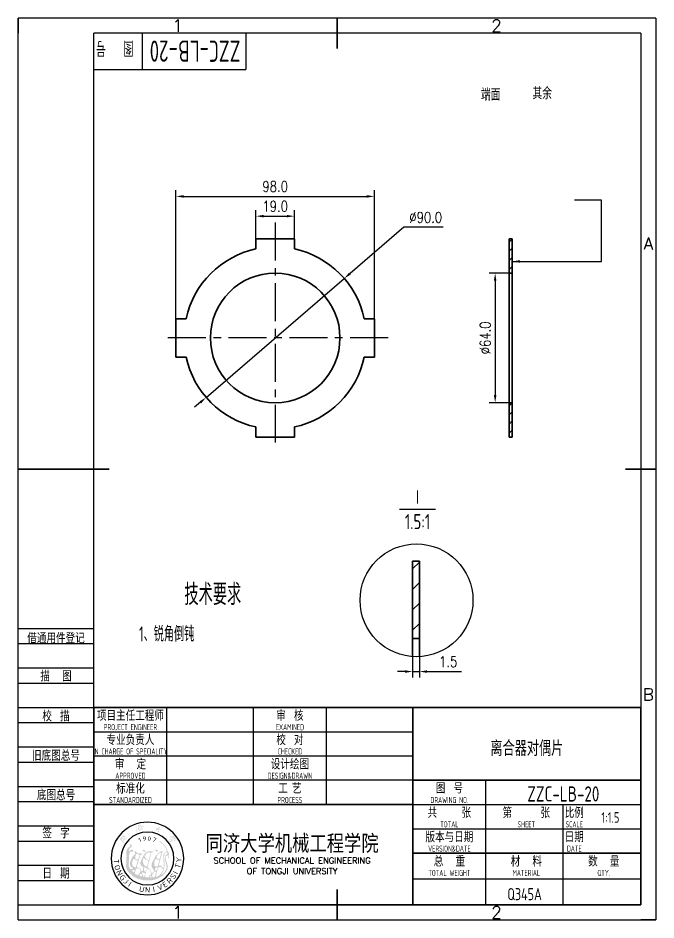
# Model space of a CAD drawing. Header units: millimetres. Extents: x -38 to 278, y -8 to 438.
import ezdxf
from ezdxf.enums import TextEntityAlignment as Align

# ---------------------------------------------------------------- set-up
doc = ezdxf.new("R2010")
doc.units = ezdxf.units.MM
doc.header["$LTSCALE"] = 15
doc.linetypes.add('CENTER', pattern=[2, 1.25, -0.25, 0.25, -0.25])
doc.layers.add('1轮廓实线层', color=7, linetype='Continuous', lineweight=35)
for name, color, linetype in [('2细线层', 4, 'Continuous'), ('3中心线层', 1, 'CENTER'), ('5剖面线层', 2, 'Continuous'), ('6文字层', 3, 'Continuous'), ('7标注层', 4, 'Continuous'), ('8符号标注层', 31, 'Continuous'), ('TK', 101, 'Continuous'), ('图框层', 7, 'Continuous')]:
    doc.layers.add(name, color=color, linetype=linetype)
doc.styles.add('PC_TEXTSTYLE', font='isocp.shx', dxfattribs={"width": 0.8, "bigfont": 'hzfs.shx'})
doc.styles.add('ST', font='romanc.shx', dxfattribs={"bigfont": 'st.shx'})
doc.styles.get("Standard").update_dxf_attribs({"font": 'isocp.shx', "width": 0.707, "bigfont": 'hztxt.shx'})
doc.styles.add('TH_GBDIM', font='romans.shx', dxfattribs={"width": 0.8, "bigfont": 'gbcbig.shx'})
doc.dimstyles.new('TH_GBDIM', dxfattribs={"dimscale": 1.5, "dimtxt": 3.5, "dimasz": 2.5, "dimexe": 2, "dimexo": 0, "dimgap": 1.5, "dimtad": 1, "dimdec": 1, "dimzin": 0, "dimdsep": 46, "dimtxsty": 'TH_GBDIM', "dimcen": 2.5, "dimclrd": 130, "dimclre": 130, "dimclrt": 3, "dimadec": 0, "dimazin": 0, "dimtfac": 0.714286, "dimtdec": 1, "dimtmove": 0, "dimatfit": 3, "dimfxl": 1, "dimtzin": 0, "dimlwd": -1, "dimlwe": -1, "dimarcsym": 0})

# ---------------------------------------------------------------- blocks, each defined once
blk = doc.blocks.new('*D8')
at = {"layer": '7标注层', "color": 130}
for p, q in [((40.48, 289.49), (40.48, 352.91)), ((138.48, 289.49), (138.48, 352.91)), ((44.23, 349.91), (134.73, 349.91))]:
    blk.add_line(p, q, dxfattribs=at)
for points in [[(44.23, 350.53), (44.23, 349.28), (40.48, 349.91)], [(134.73, 350.53), (134.73, 349.28), (138.48, 349.91)]]:
    blk.add_solid(points, dxfattribs=at)
at = {"layer": 'Defpoints', "color": 0}
for p in [(138.48, 349.91), (40.48, 289.49), (138.48, 289.49)]:
    blk.add_point(p, dxfattribs=at)
at = {"layer": '7标注层', "color": 3, "insert": (89.48, 354.78), "char_height": 5.25, "attachment_point": 5, "style": 'TH_GBDIM'}
blk.add_mtext('98.0', dxfattribs=at)
blk = doc.blocks.new('*D9')
at = {"layer": '7标注层', "color": 130}
for p, q in [((152.96, 334.67), (126.42, 311.81)), ((172.41, 334.67), (152.96, 334.67)), ((55.38, 250.62), (123.57, 309.36)), ((52.54, 248.18), (49.7, 245.73))]:
    blk.add_line(p, q, dxfattribs=at)
for points in [[(126.01, 312.28), (126.82, 311.33), (123.57, 309.36)], [(52.13, 248.65), (52.95, 247.7), (55.38, 250.62)]]:
    blk.add_solid(points, dxfattribs=at)
at = {"layer": 'Defpoints', "color": 0}
for p in [(123.57, 309.36), (55.38, 250.62)]:
    blk.add_point(p, dxfattribs=at)
at = {"layer": '7标注层', "color": 3, "insert": (163.81, 339.54), "char_height": 5.25, "attachment_point": 5, "style": 'TH_GBDIM'}
blk.add_mtext('{∅90.0}{}{}', dxfattribs=at)
blk = doc.blocks.new('*D11')
at = {"layer": '7标注层', "color": 130}
for p, q in [((79.98, 326.48), (79.98, 343.14)), ((98.98, 328.99), (98.98, 343.14)), ((83.73, 340.14), (95.23, 340.14))]:
    blk.add_line(p, q, dxfattribs=at)
for points in [[(83.73, 340.76), (83.73, 339.51), (79.98, 340.14)], [(95.23, 340.76), (95.23, 339.51), (98.98, 340.14)]]:
    blk.add_solid(points, dxfattribs=at)
at = {"layer": 'Defpoints', "color": 0}
for p in [(98.98, 340.14), (79.98, 326.48), (98.98, 328.99)]:
    blk.add_point(p, dxfattribs=at)
at = {"layer": '7标注层', "color": 3, "insert": (89.48, 345.01), "char_height": 5.25, "attachment_point": 5, "style": 'TH_GBDIM'}
blk.add_mtext('19.0', dxfattribs=at)
blk = doc.blocks.new('PC_TITLE_BLOCK')
at = {"layer": 'TK'}
h = blk.add_hatch(color=256, dxfattribs=at)
h.paths.add_polyline_path([(-154.97, 22.33), (-154.91, 22.25), (-154.81, 22.21), (-154.7, 22.24), (-154.62, 22.29), (-154.57, 22.31), (-154.47, 22.22), (-154.35, 22.08), (-154.29, 22.03), (-154.21, 21.93), (-154.16, 21.9), (-154.05, 21.76), (-153.94, 21.65), (-153.85, 21.53), (-153.73, 21.41), (-153.67, 21.32), (-153.52, 21.18), (-153.59, 21.16), (-153.68, 21.13), (-153.62, 21.04), (-153.55, 20.98), (-153.44, 20.93), (-153.33, 20.92), (-153.27, 20.93), (-153.27, 21.06), (-153.3, 21.13), (-153.33, 21.18), (-153.41, 21.24), (-153.49, 21.34), (-153.54, 21.38), (-153.63, 21.47), (-153.7, 21.56), (-153.79, 21.64), (-153.87, 21.73), (-153.75, 21.73), (-153.64, 21.73), (-153.53, 21.73), (-153.58, 21.68), (-153.57, 21.66), (-153.33, 21.59), (-153.3, 21.57), (-153.18, 21.58), (-153.13, 21.57), (-153.07, 21.59), (-152.95, 21.57), (-152.9, 21.6), (-152.88, 21.65), (-152.88, 21.73), (-152.91, 21.77), (-153, 21.87), (-153.11, 21.97), (-153.14, 22), (-153.22, 22.05), (-153.28, 22.11), (-153.35, 22.13), (-153.4, 22.12), (-153.4, 22.18), (-153.38, 22.23), (-153.4, 22.27), (-153.46, 22.32), (-153.49, 22.38), (-153.53, 22.42), (-153.57, 22.45), (-153.61, 22.51), (-153.67, 22.53), (-153.74, 22.49), (-153.73, 22.44), (-153.8, 22.37), (-153.87, 22.35), (-153.9, 22.34), (-153.95, 22.33), (-154.07, 22.26), (-154.07, 22.2), (-154.02, 22.17), (-153.92, 22.23), (-153.83, 22.24), (-153.77, 22.26), (-153.63, 22.27), (-153.58, 22.24), (-153.55, 22.2), (-153.59, 22.12), (-153.72, 22.16), (-153.8, 22.13), (-153.88, 22.13), (-153.93, 22.11), (-154.01, 22.06), (-154.01, 22.01), (-153.98, 21.99), (-153.86, 21.95), (-153.81, 21.92), (-153.7, 21.91), (-153.57, 21.92), (-153.53, 21.94), (-153.46, 21.99), (-153.44, 22.02), (-153.42, 22.04), (-153.37, 22.02), (-153.3, 21.97), (-153.22, 21.92), (-153.18, 21.92), (-153.13, 21.86), (-153.13, 21.81), (-153.14, 21.77), (-153.2, 21.73), (-153.32, 21.75), (-153.35, 21.74), (-153.37, 21.76), (-153.36, 21.83), (-153.35, 21.85), (-153.36, 21.88), (-153.51, 21.82), (-153.69, 21.81), (-153.9, 21.76), (-153.93, 21.8), (-154.04, 21.88), (-154.13, 21.97), (-154.18, 22.05), (-154.25, 22.15), (-154.33, 22.26), (-154.14, 22.38), (-153.93, 22.5), (-153.87, 22.55), (-153.71, 22.62), (-153.7, 22.65), (-153.68, 22.72), (-153.69, 22.75), (-153.75, 22.76), (-153.84, 22.71), (-154.04, 22.59), (-154.22, 22.44), (-154.31, 22.38), (-154.38, 22.32), (-154.45, 22.38), (-154.4, 22.41), (-154.37, 22.44), (-154.39, 22.55), (-154.47, 22.63), (-154.49, 22.66), (-154.52, 22.65), (-154.54, 22.6), (-154.64, 22.53), (-154.76, 22.49), (-154.86, 22.45), (-154.93, 22.39)])
h.paths.add_polyline_path([(-154.41, 21.08), (-154.38, 21.13), (-154.37, 21.2), (-154.22, 21.19), (-154.14, 21.18), (-154.07, 21.2), (-154.04, 21.28), (-154.05, 21.36), (-154.08, 21.43), (-154.12, 21.49), (-154.21, 21.54), (-154.24, 21.57), (-154.35, 21.65), (-154.42, 21.73), (-154.48, 21.81), (-154.53, 21.86), (-154.58, 21.88), (-154.65, 21.84), (-154.72, 21.8), (-154.75, 21.75), (-154.73, 21.71), (-154.67, 21.66), (-154.6, 21.64), (-154.47, 21.55), (-154.32, 21.45), (-154.31, 21.41), (-154.37, 21.35), (-154.41, 21.32), (-154.52, 21.31), (-154.59, 21.27), (-154.69, 21.37), (-154.77, 21.43), (-154.82, 21.5), (-154.86, 21.54), (-154.91, 21.61), (-154.98, 21.68), (-155.07, 21.71), (-155.11, 21.69), (-155.1, 21.59), (-155.05, 21.48), (-154.94, 21.41), (-154.83, 21.34), (-154.72, 21.21), (-154.65, 21.13), (-154.69, 21.07), (-154.79, 20.99), (-154.91, 20.95), (-155.03, 20.95), (-155.2, 21.03), (-155.23, 21.07), (-155.33, 21.26), (-155.34, 21.27), (-155.41, 21.1), (-155.47, 21.05), (-155.36, 20.94), (-155.24, 20.88), (-155.08, 20.81), (-154.95, 20.77), (-154.76, 20.78), (-154.66, 20.85), (-154.55, 20.96), (-154.38, 20.77), (-154.34, 20.7), (-154.28, 20.65), (-154.23, 20.67), (-154.16, 20.77), (-154.18, 20.83), (-154.27, 20.92), (-154.37, 21.04)])
h.paths.add_polyline_path([(-158.63, 24.05), (-158.62, 24.13), (-158.65, 24.27), (-158.71, 24.35), (-158.77, 24.4), (-158.83, 24.42), (-158.89, 24.42), (-158.94, 24.3), (-158.93, 24.23), (-158.92, 24.09), (-158.84, 23.97), (-158.8, 23.95), (-158.68, 23.97), (-158.66, 24)])
h.paths.add_polyline_path([(-159.69, 24.57), (-159.78, 24.54), (-159.83, 24.52), (-159.86, 24.51), (-159.86, 24.49), (-159.83, 24.46), (-159.76, 24.46), (-159.65, 24.46), (-159.46, 24.5), (-159.35, 24.5), (-159.24, 24.55), (-159.12, 24.65), (-159.04, 24.73), (-158.93, 24.83), (-158.87, 24.79), (-158.65, 24.7), (-158.61, 24.67), (-158.5, 24.65), (-158.43, 24.63), (-158.37, 24.64), (-158.33, 24.7), (-158.32, 24.73), (-158.33, 24.77), (-158.37, 24.8), (-158.44, 24.82), (-158.58, 24.87), (-158.71, 24.91), (-158.78, 24.96), (-158.82, 24.98), (-158.75, 25.04), (-158.67, 25.14), (-158.56, 25.24), (-158.45, 25.33), (-158.35, 25.39), (-158.31, 25.43), (-158.29, 25.5), (-158.29, 25.57), (-158.32, 25.61), (-158.35, 25.64), (-158.43, 25.62), (-158.47, 25.63), (-158.56, 25.59), (-158.79, 25.36), (-158.87, 25.27), (-159.02, 25.09), (-159.15, 25.14), (-159.4, 25.23), (-159.44, 25.23), (-159.5, 25.21), (-159.58, 25.2), (-159.62, 25.18), (-159.63, 25.14), (-159.6, 25.1), (-159.56, 25.08), (-159.47, 25.08), (-159.37, 25.04), (-159.17, 24.96), (-159.29, 24.84), (-159.46, 24.72), (-159.6, 24.64)])
h.paths.add_polyline_path([(-166.11, 24.97), (-166.1, 24.99), (-166.06, 24.99), (-165.99, 24.93), (-165.92, 24.79), (-165.9, 24.66), (-165.85, 24.43), (-165.77, 24.15), (-165.74, 23.99), (-165.71, 23.9), (-165.71, 23.81), (-165.74, 23.72), (-165.8, 23.71), (-165.86, 23.78), (-165.91, 23.86), (-165.94, 23.94), (-165.93, 24.05), (-165.92, 24.19), (-165.98, 24.44), (-166.02, 24.65), (-166.06, 24.74), (-166.08, 24.87)])
h.paths.add_polyline_path([(-166.1, 25.83), (-166.15, 25.79), (-166.17, 25.75), (-166.15, 25.69), (-166.06, 25.57), (-166.01, 25.55), (-165.96, 25.57), (-165.92, 25.64), (-165.94, 25.71), (-165.99, 25.76)])
h.paths.add_polyline_path([(-165.18, 25.17), (-165.18, 25.27), (-165.21, 25.37), (-165.13, 25.5), (-165.05, 25.58), (-165.01, 25.45), (-165.01, 25.34), (-165.06, 25.28), (-165.01, 25.23), (-164.95, 25.25), (-164.91, 25.31), (-164.86, 25.42), (-164.85, 25.57), (-164.86, 25.65), (-164.92, 25.77), (-164.94, 25.77), (-164.96, 25.76), (-164.96, 25.85), (-164.93, 25.92), (-164.91, 26.02), (-164.87, 26.09), (-164.83, 26.17), (-164.79, 26.23), (-164.79, 26.29), (-164.86, 26.27), (-165.05, 26.2), (-165.1, 26.19), (-165.09, 26.26), (-165.08, 26.32), (-165.1, 26.38), (-165.13, 26.39), (-165.3, 26.32), (-165.36, 26.31), (-165.41, 26.28), (-165.42, 26.17), (-165.46, 26.08), (-165.48, 25.98), (-165.51, 25.94), (-165.51, 25.9), (-165.57, 25.84), (-165.57, 25.8), (-165.52, 25.8), (-165.43, 25.89), (-165.3, 26.03), (-165.17, 26.12), (-165.07, 26.14), (-165.04, 26.09), (-165.08, 25.93), (-165.08, 25.86), (-165.11, 25.79), (-165.1, 25.71), (-165.08, 25.65), (-165.06, 25.6), (-165.19, 25.49), (-165.25, 25.44), (-165.29, 25.53), (-165.36, 25.57), (-165.45, 25.55), (-165.51, 25.52), (-165.54, 25.45), (-165.42, 25.46), (-165.38, 25.42), (-165.36, 25.35), (-165.49, 25.13), (-165.57, 24.9), (-165.62, 24.72), (-165.62, 24.63), (-165.57, 24.6), (-165.51, 24.6), (-165.43, 24.64), (-165.33, 24.76), (-165.22, 24.96)])
h.paths.add_polyline_path([(-164.75, 25.85), (-164.82, 25.83), (-164.85, 25.83), (-164.9, 25.81), (-164.86, 25.87), (-164.8, 25.92), (-164.67, 26.07), (-164.65, 26.09), (-164.63, 26.14), (-164.57, 26.17), (-164.54, 26.16), (-164.54, 26.09), (-164.57, 26.02), (-164.58, 25.97), (-164.65, 25.89), (-164.65, 25.85), (-164.6, 25.74), (-164.54, 25.65), (-164.5, 25.63), (-164.44, 25.65), (-164.41, 25.69), (-164.37, 25.71), (-164.37, 25.64), (-164.39, 25.58), (-164.39, 25.53), (-164.43, 25.49), (-164.49, 25.48), (-164.54, 25.5), (-164.61, 25.56), (-164.68, 25.68)])
h.paths.add_polyline_path([(-165.31, 25.08), (-165.35, 25.01), (-165.36, 24.97), (-165.41, 24.95), (-165.43, 25.01), (-165.38, 25.15), (-165.35, 25.21)], flags=16)
h.paths.add_polyline_path([(-166.09, 25.37), (-166.11, 25.42), (-166.1, 25.44), (-166.07, 25.46), (-165.95, 25.35), (-165.93, 25.31), (-165.94, 25.28), (-165.98, 25.24), (-165.98, 25.21), (-166.01, 25.15), (-166.05, 25.11), (-166.09, 25.1), (-166.12, 25.13), (-166.12, 25.19), (-166.1, 25.27)])
h.paths.add_polyline_path([(-164.04, 25.2), (-164.13, 25.32), (-164.24, 25.35), (-164.32, 25.38), (-164.42, 25.34), (-164.48, 25.28), (-164.47, 25.15), (-164.49, 25.06), (-164.56, 24.89), (-164.62, 25.05), (-164.68, 25.08), (-164.74, 25.06), (-164.81, 25.03), (-164.82, 24.97), (-164.94, 24.85), (-164.93, 24.95), (-164.95, 25.03), (-165, 25.08), (-165.03, 25.08), (-165.07, 25.03), (-165.1, 24.94), (-165.1, 24.85), (-165.08, 24.75), (-165.08, 24.65), (-165.05, 24.53), (-164.99, 24.39), (-164.93, 24.34), (-164.89, 24.3), (-164.87, 24.31), (-164.82, 24.36), (-164.81, 24.4), (-164.88, 24.58), (-164.91, 24.68), (-164.91, 24.76), (-164.86, 24.82), (-164.8, 24.86), (-164.72, 24.81), (-164.66, 24.73), (-164.6, 24.7), (-164.57, 24.7), (-164.56, 24.76), (-164.51, 24.82), (-164.49, 24.91), (-164.45, 24.97), (-164.46, 25.05), (-164.43, 25.15), (-164.37, 25.22), (-164.32, 25.22), (-164.25, 25.18), (-164.2, 25.1), (-164.15, 24.95), (-164.13, 24.83), (-164.14, 24.68), (-164.18, 24.51), (-164.08, 24.66), (-164.03, 24.82), (-163.98, 24.97), (-163.98, 25.08)])
h.paths.add_polyline_path([(-164.23, 25.76), (-164.3, 25.77), (-164.36, 25.75), (-164.42, 25.77), (-164.5, 25.81), (-164.47, 25.89), (-164.47, 25.96), (-164.4, 26.04), (-164.3, 26.08), (-164.27, 26.09), (-164.24, 26.06), (-164.24, 26.01), (-164.32, 25.86), (-164.28, 25.86), (-164.04, 25.88), (-163.95, 25.88), (-163.69, 25.95), (-163.57, 26), (-163.6, 25.87), (-163.64, 25.82), (-163.68, 25.75), (-163.72, 25.73), (-163.95, 25.75), (-164.08, 25.74)])
h.paths.add_polyline_path([(-170.32, 21.92), (-170.32, 21.96), (-170.37, 22.02), (-170.47, 21.99), (-170.54, 21.92), (-170.59, 21.87), (-170.62, 21.84), (-170.65, 21.77), (-170.63, 21.72), (-170.58, 21.68), (-170.46, 21.73), (-170.38, 21.82), (-170.34, 21.89)], flags=17)
h.paths.add_polyline_path([(-171.02, 21.59), (-171.05, 21.67), (-171, 21.73), (-170.77, 22.04), (-170.74, 22.09), (-170.66, 22.17), (-170.58, 22.27), (-170.55, 22.33), (-170.49, 22.41), (-170.42, 22.46), (-170.36, 22.47), (-170.25, 22.48), (-170.18, 22.48), (-170.09, 22.43), (-169.89, 22.29), (-169.7, 22.14), (-169.6, 22.02), (-169.54, 21.94), (-169.5, 21.85), (-169.47, 21.78), (-169.49, 21.7), (-169.53, 21.62), (-169.63, 21.55), (-169.36, 21.46), (-169.32, 21.57), (-169.33, 21.77), (-169.33, 21.89), (-169.4, 22.04), (-169.49, 22.21), (-169.64, 22.37), (-169.8, 22.51), (-169.95, 22.64), (-170.12, 22.74), (-170.26, 22.8), (-170.39, 22.8), (-170.48, 22.79), (-170.58, 22.74), (-170.66, 22.65), (-170.68, 22.51), (-170.74, 22.43), (-170.83, 22.32), (-170.9, 22.18), (-170.94, 22.14), (-170.99, 22.08), (-171.05, 22.04), (-171.14, 21.97), (-171.17, 21.91), (-171.2, 21.86), (-171.23, 21.83), (-171.29, 21.83), (-171.36, 21.81), (-171.43, 21.68), (-171.4, 21.62), (-171.29, 21.47), (-171.08, 21.22), (-170.78, 20.92), (-170.55, 20.69), (-170.39, 20.53), (-170.33, 20.49), (-170.27, 20.47), (-170.18, 20.47), (-170.13, 20.48), (-170.09, 20.51), (-170.07, 20.55), (-170.1, 20.58), (-170.16, 20.65), (-170.29, 20.77), (-170.64, 21.12), (-170.82, 21.32)])
h.paths.add_polyline_path([(-170.15, 21.16), (-170.06, 21.25), (-170.05, 21.3), (-170.08, 21.35), (-170.11, 21.35), (-170.22, 21.43), (-170.16, 21.5), (-170.09, 21.44), (-170.01, 21.42), (-169.93, 21.42), (-169.9, 21.44), (-169.86, 21.5), (-169.87, 21.58), (-169.86, 21.62), (-169.84, 21.71), (-169.84, 21.76), (-169.95, 21.74), (-170.01, 21.73), (-170.13, 21.82), (-170.16, 21.74), (-170.22, 21.67), (-170.31, 21.56), (-170.34, 21.48), (-170.37, 21.49), (-170.42, 21.45), (-170.47, 21.34), (-170.46, 21.3), (-170.37, 21.23), (-170.27, 21.16), (-170.2, 21.14)], flags=17)
edge = h.paths.add_edge_path()
edge.add_line((-168.19, 19.7), (-168.21, 20.01))
h = blk.add_hatch(color=256, dxfattribs=at)
h.paths.add_polyline_path([(-155.34, 16.67), (-155.35, 16.87), (-155.39, 17.23), (-155.67, 17.44), (-155.8, 17.73), (-155.9, 18.12), (-156.08, 18.57), (-156.23, 18.86), (-156.45, 19.26), (-156.9, 19.76), (-157.17, 20.06), (-157.51, 20.26), (-157.66, 20.51), (-158.04, 20.82), (-158.36, 20.94), (-158.45, 20.85), (-158.43, 20.83), (-157.97, 20.46), (-157.64, 20.14), (-157.18, 19.73), (-156.79, 19.3), (-156.47, 18.88), (-156.21, 18.44), (-156.16, 18.17), (-156.02, 17.86), (-156.09, 17.57), (-156.35, 17.45), (-156.73, 17.16), (-157, 16.85), (-157.13, 16.45), (-157.19, 15.81), (-157.16, 15.49), (-157.12, 15.07), (-157.07, 14.56), (-157.14, 14.23), (-156.99, 13.52), (-157.04, 12.94), (-157.02, 12.84), (-157.04, 12.53), (-157.05, 12.37), (-157.05, 12.2), (-157.2, 12.02), (-157.31, 12.03), (-157.4, 12.12), (-157.66, 12.59), (-157.9, 12.91), (-158.62, 12.82), (-158.57, 13.22), (-158.52, 13.59), (-158.44, 13.9), (-158.16, 14.81), (-158.03, 15.66), (-157.92, 15.97), (-157.83, 16.15), (-157.73, 16.43), (-157.79, 16.64), (-157.76, 16.67), (-157.66, 16.78), (-157.69, 16.87), (-157.58, 17.16), (-157.37, 17.37), (-157.53, 17.68), (-158.03, 17.58), (-158.39, 17.34), (-158.83, 16.95), (-159.16, 16.7), (-159.62, 16.12), (-160.03, 15.45), (-160.27, 14.96), (-160.53, 14.47), (-160.81, 14.07), (-161.01, 13.49), (-161.08, 13.04), (-161.05, 12.99), (-161.03, 12.57), (-160.9, 12.05), (-160.58, 11.93), (-160.47, 11.64), (-160.31, 11.46), (-160.22, 11.26), (-160.13, 11.1), (-160.3, 10.9), (-160.54, 10.6), (-160.77, 10.42), (-160.99, 10.39), (-161.14, 10.76), (-161.48, 11.57), (-161.95, 11.98), (-162.31, 12.21), (-162.36, 12.46), (-161.98, 13.64), (-161.67, 14.94), (-161.47, 15.66), (-161.39, 15.97), (-161.17, 16.71), (-161.22, 17.09), (-161.08, 17.13), (-160.83, 17.18), (-160.63, 17.35), (-160.74, 17.61), (-161.07, 17.59), (-161.37, 17.57), (-161.71, 17.64), (-162.27, 17.54), (-162.86, 17.33), (-162.81, 17.32), (-163.22, 16.87), (-163.35, 16.71), (-163.68, 16.26), (-163.93, 15.71), (-164.11, 15.35), (-164.43, 14.76), (-164.68, 14.19), (-164.71, 13.76), (-164.68, 13.27), (-164.44, 12.78), (-164.08, 12.72), (-164.03, 12.57), (-163.94, 12.37), (-163.84, 12), (-163.81, 11.63), (-163.81, 11.44), (-163.96, 11.1), (-164.37, 11.03), (-164.5, 11.28), (-164.59, 11.71), (-164.85, 12.13), (-165.49, 12.23), (-165.81, 12.28), (-165.91, 12.5), (-165.81, 12.91), (-165.59, 13.5), (-165.45, 13.99), (-165.22, 14.8), (-164.99, 15.51), (-164.71, 16.46), (-164.27, 16.55), (-164.08, 16.64), (-164.13, 16.81), (-164.57, 16.94), (-165.44, 16.95), (-165.82, 16.95), (-166, 17.38), (-166.27, 17.66), (-166.7, 17.51), (-166.59, 17.18), (-166.33, 16.86), (-166.47, 16.61), (-166.86, 16.37), (-167.28, 15.82), (-167.61, 15.3), (-167.78, 14.91), (-168.04, 14.27), (-168.13, 13.87), (-168.13, 13.37), (-168.1, 12.99), (-168.02, 12.72), (-167.76, 12.55), (-167.5, 12.4), (-167.22, 12.19), (-167.19, 11.95), (-167.38, 11.8), (-167.8, 11.77), (-168.01, 11.63), (-168.19, 11.96), (-168.62, 12.86), (-168.6, 13.66), (-168.44, 14.88), (-168.43, 14.86), (-168.46, 15.73), (-168.47, 16.51), (-168.37, 16.98), (-168.18, 17.35), (-168.15, 17.39), (-167.91, 17.61), (-167.83, 17.63), (-167.62, 17.55), (-167.28, 17.34), (-167.27, 17.34), (-167.1, 17.52), (-167.19, 17.99), (-167.44, 18.19), (-168.08, 18.04), (-168.35, 17.7), (-168.63, 17.68), (-168.57, 17.96), (-168.39, 18.35), (-168.1, 18.67), (-167.74, 18.98), (-167.52, 19.39), (-167.69, 19.73), (-168.21, 20.01), (-168.19, 19.7), (-168.04, 19.51), (-168.15, 19.26), (-168.35, 19.02), (-168.76, 18.71), (-169.1, 18.35), (-169.28, 17.96), (-169.35, 17.08), (-169.28, 16.11), (-169.35, 14.85), (-169.45, 12.36), (-169.31, 11.95), (-168.92, 11.15), (-168.28, 10.44), (-167.62, 9.9), (-167.38, 9.57), (-166.73, 9.07), (-166.49, 9.01), (-166.13, 8.83), (-165.87, 8.69), (-165.32, 8.5), (-164.79, 8.37), (-164.38, 8.26), (-164, 8.18), (-163.81, 8.07), (-163.25, 8.09), (-162.75, 8.06), (-162.38, 8.09), (-161.99, 8.06), (-161.6, 8.05), (-161.18, 8.04), (-160.67, 8.14), (-159.93, 8.3), (-159.62, 8.41), (-159.18, 8.62), (-158.91, 8.62), (-158.74, 8.82), (-158.38, 8.97), (-158.08, 9.21), (-157.7, 9.44), (-157.46, 9.53), (-157.21, 9.81), (-157.03, 10.07), (-156.99, 10.07), (-156.54, 10.51), (-156.34, 10.75), (-156.17, 10.99), (-156, 11.36), (-155.99, 11.37), (-155.84, 11.67), (-155.72, 12.34), (-155.8, 13.04), (-155.91, 13.57), (-156.09, 14.02), (-156.31, 14.7), (-156.41, 15.08), (-156.44, 15.36), (-156.39, 15.51), (-156.36, 15.82), (-156.24, 16.11), (-156.04, 16.22), (-155.88, 16.27), (-155.71, 16.23), (-155.58, 15.92), (-155.62, 15.59), (-155.57, 15.16), (-155.53, 15.11), (-155.43, 15.54), (-155.46, 15.98), (-155.48, 16.49)])
h.paths.add_polyline_path([(-156.03, 16.6), (-156.46, 16.23), (-156.52, 16.06), (-156.57, 15.76), (-156.68, 15.51), (-156.62, 15.15), (-156.63, 14.84), (-156.73, 14.7), (-156.86, 14.56), (-156.84, 14.71), (-156.84, 14.77), (-156.83, 15.11), (-156.93, 15.39), (-156.94, 15.49), (-157.02, 15.56), (-156.94, 15.7), (-156.94, 15.98), (-156.84, 16.16), (-156.83, 16.11), (-156.72, 16.23), (-156.91, 16.47), (-156.83, 16.73), (-156.7, 16.95), (-156.5, 17.18), (-156.28, 17.3), (-156.01, 17.35), (-155.87, 17.23), (-155.77, 16.94)], flags=16)
h.paths.add_polyline_path([(-157.84, 16.83), (-158.07, 16.43), (-158.1, 16.13), (-158.25, 15.69), (-158.26, 15.43), (-158.34, 15.3), (-158.56, 15.1), (-159.07, 15.12), (-159.35, 15.54), (-159.39, 15.99), (-158.99, 16.58), (-158.62, 16.91), (-158.26, 17.12), (-157.97, 17.17), (-157.87, 16.98)], flags=16)
h.paths.add_polyline_path([(-156.63, 14.61), (-156.57, 14.51), (-156.48, 14.23), (-156.36, 13.95), (-156.33, 13.68), (-156.23, 13.33), (-156.18, 13.07), (-156.14, 12.72), (-156.11, 12.35), (-156.09, 12.13), (-156.27, 11.71), (-156.43, 11.31), (-156.64, 10.99), (-156.86, 10.63), (-157.06, 10.46), (-157.28, 10.2), (-157.46, 10.11), (-157.65, 10.03), (-157.77, 10.12), (-157.75, 10.2), (-157.62, 10.29), (-157.47, 10.54), (-157.4, 10.68), (-157.26, 10.93), (-157.17, 11.09), (-157.09, 11.19), (-157.11, 11.42), (-157, 11.56), (-156.99, 11.73), (-156.87, 12.03), (-156.85, 12.22), (-156.85, 12.54), (-156.82, 12.77), (-156.76, 12.98), (-156.79, 13.25), (-156.73, 13.59), (-156.74, 13.66), (-156.87, 14.04), (-156.84, 14.2), (-156.87, 14.5), (-156.75, 14.59)], flags=16)
h.paths.add_polyline_path([(-158.52, 14.82), (-158.51, 14.6), (-158.55, 14.26), (-158.67, 14.12), (-158.64, 13.9), (-158.78, 13.54), (-158.91, 12.95), (-158.89, 12.72), (-159.3, 12.6), (-159.68, 12.62), (-159.97, 12.75), (-160.09, 13.06), (-160.12, 13.39), (-160.18, 13.79), (-160.05, 14.17), (-160.13, 14.38), (-160.04, 14.43), (-159.9, 14.73), (-159.76, 15.04), (-159.61, 15.14), (-159.21, 14.93), (-158.93, 14.88), (-158.61, 14.89)], flags=16)
h.paths.add_polyline_path([(-157.92, 12.45), (-157.71, 12.16), (-157.53, 11.85), (-157.24, 11.79), (-157.17, 11.55), (-157.19, 11.48), (-157.39, 11.19), (-157.48, 11.08), (-157.61, 10.9), (-157.72, 10.6), (-157.97, 10.29), (-158.25, 10), (-158.53, 9.7), (-158.94, 9.42), (-159.19, 9.28), (-159.51, 9.24), (-159.64, 9.37), (-159.55, 9.65), (-159.49, 9.91), (-159.45, 10.25), (-159.34, 10.63), (-159.28, 10.88), (-159.16, 11.15), (-159.08, 11.51), (-159.1, 11.52), (-158.92, 11.94), (-159.12, 12.03), (-159.22, 11.78), (-159.26, 11.6), (-159.37, 11.27), (-159.55, 11.19), (-159.71, 11.29), (-159.88, 11.32), (-159.85, 11.41), (-159.92, 11.58), (-159.85, 11.64), (-159.87, 11.82), (-159.83, 12.05), (-159.63, 12.26), (-159.37, 12.32), (-159.11, 12.16), (-158.79, 12.27), (-158.43, 12.45), (-158.1, 12.49)], flags=16)
h.paths.add_polyline_path([(-161.29, 16.98), (-161.37, 16.82), (-161.38, 16.71), (-161.56, 16.17), (-161.72, 15.56), (-161.83, 15.13), (-161.89, 14.79), (-161.97, 14.72), (-162.13, 14.74), (-162.39, 14.84), (-162.7, 15.07), (-162.94, 15.35), (-163.22, 15.69), (-163.31, 15.98), (-163.34, 16.05), (-163.51, 16.09), (-163.6, 16.15), (-163.5, 16.22), (-163.34, 16.15), (-163.25, 16.21), (-163.1, 16.37), (-162.84, 16.71), (-162.7, 16.95), (-162.61, 17.12), (-162.31, 17.14), (-162.01, 17.24), (-161.64, 17.26), (-161.38, 17.2)], flags=16)
h.paths.add_polyline_path([(-162.05, 14.45), (-162.04, 14.25), (-162.12, 13.94), (-162.24, 13.51), (-162.37, 13.13), (-162.55, 12.59), (-162.91, 12.65), (-163.24, 12.88), (-163.61, 13.24), (-163.75, 13.57), (-163.82, 13.94), (-163.96, 14.19), (-163.94, 14.53), (-163.87, 14.83), (-163.88, 15.08), (-163.68, 15.31), (-163.53, 15.27), (-163.24, 15.12), (-162.77, 14.87), (-162.52, 14.72)], flags=16)
h.paths.add_polyline_path([(-159.56, 10.85), (-159.62, 10.53), (-159.69, 10.27), (-159.68, 10.05), (-159.8, 9.82), (-159.77, 9.64), (-159.87, 9.47), (-159.91, 9.24), (-160.01, 9.15), (-160.2, 9.03), (-160.54, 9.02), (-160.79, 9.2), (-160.75, 9.47), (-160.78, 9.7), (-160.86, 9.82), (-160.78, 10.16), (-160.57, 10.24), (-160.47, 10.44), (-160.16, 10.75), (-160.15, 10.9), (-159.79, 10.94)], flags=16)
h.paths.add_polyline_path([(-161.61, 11.47), (-161.49, 11.19), (-161.41, 10.89), (-161.25, 10.47), (-161.16, 10.13), (-161.24, 9.95), (-161.45, 9.76), (-161.7, 9.6), (-161.88, 9.36), (-161.92, 9.03), (-161.99, 9.01), (-162.32, 9.02), (-162.76, 9.05), (-163.22, 9.18), (-163.24, 9.46), (-163.17, 9.63), (-163.09, 9.93), (-163.02, 10.42), (-162.9, 10.69), (-162.7, 11.41), (-162.63, 11.69), (-162.51, 11.86), (-162.28, 11.86), (-162.14, 11.73), (-161.95, 11.69), (-161.84, 11.62)], flags=16)
h.paths.add_polyline_path([(-162.59, 11.99), (-162.71, 11.88), (-162.67, 11.72), (-162.79, 11.51), (-162.92, 11.3), (-162.89, 11.18), (-162.92, 11.01), (-163.03, 10.97), (-163.05, 10.86), (-163.08, 10.79), (-163.29, 10.92), (-163.45, 11.12), (-163.4, 11.27), (-163.46, 11.44), (-163.46, 11.55), (-163.52, 11.72), (-163.58, 11.88), (-163.73, 12.1), (-163.65, 12.28), (-163.39, 12.37), (-163.13, 12.33), (-163.05, 12.25), (-162.75, 12.12)], flags=16)
h.paths.add_polyline_path([(-161.07, 9.43), (-161.02, 9.23), (-160.94, 9.07), (-160.99, 9.01), (-161.13, 8.99), (-161.33, 8.98), (-161.62, 9.06), (-161.66, 9.22), (-161.58, 9.37), (-161.46, 9.39), (-161.37, 9.44), (-161.21, 9.51)], flags=16)
h.paths.add_polyline_path([(-164.98, 16.32), (-165.02, 16.15), (-165.12, 15.82), (-165.23, 15.54), (-165.27, 15.34), (-165.48, 14.99), (-165.61, 14.89), (-165.91, 14.86), (-166.18, 15.05), (-166.38, 15.32), (-166.45, 15.55), (-166.42, 15.92), (-166.27, 16.27), (-166.13, 16.5), (-166.01, 16.62), (-166.03, 16.67), (-165.96, 16.77), (-165.8, 16.81), (-165.58, 16.7), (-165.29, 16.58), (-165.04, 16.48), (-165.03, 16.37)], flags=16)
h.paths.add_polyline_path([(-163.16, 10.28), (-163.24, 10.1), (-163.16, 10.01), (-163.24, 9.9), (-163.4, 9.56), (-163.45, 9.28), (-163.68, 9.17), (-163.84, 9.35), (-163.88, 9.56), (-164.01, 9.85), (-164.11, 10.03), (-164.26, 10.38), (-164.17, 10.47), (-164.12, 10.65), (-163.91, 10.65), (-163.61, 10.61), (-163.37, 10.46)], flags=16)
h.paths.add_polyline_path([(-165.58, 14.27), (-165.72, 14.14), (-165.8, 13.87), (-165.92, 13.46), (-166.04, 12.94), (-166.12, 12.8), (-166.25, 12.45), (-166.38, 12.21), (-166.57, 12.3), (-166.73, 12.43), (-166.96, 12.59), (-167.21, 12.79), (-167.22, 12.94), (-167.41, 13.16), (-167.47, 13.46), (-167.51, 13.76), (-167.37, 14.02), (-167.41, 14.14), (-167.36, 14.28), (-167.21, 14.63), (-167.23, 14.73), (-167.12, 14.84), (-167.04, 15.06), (-166.83, 15.06), (-166.73, 15.15), (-166.59, 15.07), (-166.46, 14.95), (-166.28, 14.83), (-166.21, 14.65), (-166.19, 14.7), (-166.11, 14.65), (-165.67, 14.58)], flags=16)
h.paths.add_polyline_path([(-164.81, 11.75), (-164.74, 11.45), (-164.72, 11.22), (-164.69, 10.92), (-164.83, 10.77), (-165, 10.49), (-165.28, 10.08), (-165.45, 9.86), (-165.51, 9.79), (-165.81, 9.8), (-166.18, 10.06), (-166.44, 10.17), (-166.52, 10.41), (-166.48, 10.78), (-166.36, 11.1), (-166.28, 11.58), (-166.17, 11.8), (-166, 11.9), (-165.79, 11.97), (-165.69, 12), (-165.48, 12.05), (-165.05, 12)], flags=16)
h.paths.add_polyline_path([(-164.37, 10.11), (-164.32, 9.86), (-164.2, 9.77), (-164.22, 9.59), (-164.13, 9.48), (-164.25, 9.39), (-164.55, 9.41), (-164.82, 9.48), (-165.02, 9.66), (-165.05, 9.83), (-164.89, 10.05), (-164.87, 10.13), (-164.67, 10.28), (-164.49, 10.24)], flags=16)
h.paths.add_polyline_path([(-166.66, 11.34), (-166.65, 11.17), (-166.74, 11.05), (-166.73, 10.9), (-166.82, 10.72), (-166.97, 10.65), (-167.07, 10.75), (-167.35, 11), (-167.49, 11.24), (-167.37, 11.34), (-167.24, 11.46), (-167.01, 11.43), (-166.81, 11.45)], flags=16)
h.paths.add_polyline_path([(-159.23, 17.58), (-159.07, 17.65), (-158.92, 17.77), (-158.91, 17.84), (-158.99, 17.97), (-159.22, 18.08), (-159.37, 18.13), (-159.59, 18.15), (-159.75, 18.02), (-159.8, 17.82), (-159.69, 17.72), (-159.5, 17.63)], flags=17)
h.paths.add_polyline_path([(-163.02, 17.49), (-163.09, 17.65), (-163.19, 17.73), (-163.32, 17.95), (-163.47, 18.06), (-163.65, 18.18), (-163.82, 18.08), (-163.91, 18.03), (-163.97, 17.87), (-163.93, 17.69), (-163.83, 17.66), (-163.73, 17.64), (-163.48, 17.58), (-163.46, 17.54), (-163.41, 17.49), (-163.31, 17.46), (-163.16, 17.35), (-163.04, 17.39)], flags=17)
h.paths.add_polyline_path([(-160.61, 18.16), (-160.54, 18.11), (-160.51, 18.05), (-160.49, 18.04), (-160.44, 17.97), (-160.4, 18.02), (-160.46, 18.14), (-160.46, 18.27), (-160.56, 18.28), (-160.63, 18.23)], flags=17)
edge = h.paths.add_edge_path()
edge.add_line((-165.32, 20.26), (-164.17, 20.77))
edge.add_line((-164.17, 20.77), (-164.9, 22.42))
edge.add_line((-164.9, 22.42), (-166.05, 21.91))
edge.add_line((-166.05, 21.91), (-165.32, 20.26))
edge.add_line((-164.16, 20.79), (-162.4, 21.06))
edge.add_line((-162.4, 21.06), (-162.67, 22.87))
edge.add_line((-162.67, 22.87), (-164.44, 22.6))
edge.add_line((-164.44, 22.6), (-164.16, 20.79))
edge.add_line((-162.64, 21.05), (-160.88, 20.86))
edge.add_line((-160.88, 20.86), (-160.67, 22.67))
edge.add_line((-160.67, 22.67), (-162.44, 22.87))
edge.add_line((-162.44, 22.87), (-162.64, 21.05))
edge.add_line((-161.09, 20.94), (-159.46, 20.29))
edge.add_line((-159.46, 20.29), (-158.81, 21.94))
edge.add_line((-158.81, 21.94), (-160.44, 22.58))
edge.add_line((-160.44, 22.58), (-161.09, 20.94))
edge = h.paths.add_edge_path(flags=16)
edge.add_line((-165.32, 20.26), (-164.17, 20.77))
edge.add_line((-164.17, 20.77), (-164.9, 22.42))
edge.add_line((-164.9, 22.42), (-166.05, 21.91))
edge.add_line((-166.05, 21.91), (-165.32, 20.26))
edge.add_line((-164.16, 20.79), (-162.4, 21.06))
edge.add_line((-162.4, 21.06), (-162.67, 22.87))
edge.add_line((-162.67, 22.87), (-164.44, 22.6))
edge.add_line((-164.44, 22.6), (-164.16, 20.79))
edge.add_line((-162.64, 21.05), (-160.88, 20.86))
edge.add_line((-160.88, 20.86), (-160.67, 22.67))
edge.add_line((-160.67, 22.67), (-162.44, 22.87))
edge.add_line((-162.44, 22.87), (-162.64, 21.05))
edge.add_line((-161.09, 20.94), (-159.46, 20.29))
edge.add_line((-159.46, 20.29), (-158.81, 21.94))
edge.add_line((-158.81, 21.94), (-160.44, 22.58))
edge.add_line((-160.44, 22.58), (-161.09, 20.94))
edge = h.paths.add_edge_path(flags=0)
edge.add_line((-165.32, 20.26), (-164.17, 20.77))
edge.add_line((-164.17, 20.77), (-164.9, 22.42))
edge.add_line((-164.9, 22.42), (-166.05, 21.91))
edge.add_line((-166.05, 21.91), (-165.32, 20.26))
edge.add_line((-164.16, 20.79), (-162.4, 21.06))
edge.add_line((-162.4, 21.06), (-162.67, 22.87))
edge.add_line((-162.67, 22.87), (-164.44, 22.6))
edge.add_line((-164.44, 22.6), (-164.16, 20.79))
edge.add_line((-162.64, 21.05), (-160.88, 20.86))
edge.add_line((-160.88, 20.86), (-160.67, 22.67))
edge.add_line((-160.67, 22.67), (-162.44, 22.87))
edge.add_line((-162.44, 22.87), (-162.64, 21.05))
edge.add_line((-161.09, 20.94), (-159.46, 20.29))
edge.add_line((-159.46, 20.29), (-158.81, 21.94))
edge.add_line((-158.81, 21.94), (-160.44, 22.58))
edge.add_line((-160.44, 22.58), (-161.09, 20.94))
edge = h.paths.add_edge_path(flags=0)
edge.add_line((-165.32, 20.26), (-164.17, 20.77))
edge.add_line((-164.17, 20.77), (-164.9, 22.42))
edge.add_line((-164.9, 22.42), (-166.05, 21.91))
edge.add_line((-166.05, 21.91), (-165.32, 20.26))
edge.add_line((-164.16, 20.79), (-162.4, 21.06))
edge.add_line((-162.4, 21.06), (-162.67, 22.87))
edge.add_line((-162.67, 22.87), (-164.44, 22.6))
edge.add_line((-164.44, 22.6), (-164.16, 20.79))
edge.add_line((-162.64, 21.05), (-160.88, 20.86))
edge.add_line((-160.88, 20.86), (-160.67, 22.67))
edge.add_line((-160.67, 22.67), (-162.44, 22.87))
edge.add_line((-162.44, 22.87), (-162.64, 21.05))
edge.add_line((-161.09, 20.94), (-159.46, 20.29))
edge.add_line((-159.46, 20.29), (-158.81, 21.94))
edge.add_line((-158.81, 21.94), (-160.44, 22.58))
edge.add_line((-160.44, 22.58), (-161.09, 20.94))
at = {"layer": '1轮廓实线层'}
for p, q in [((-180, 65), (0, 65)), ((-180, 0), (-180, 65)), ((-75, 0), (-75, 65)), ((-75, 41), (0, 41)), ((-180, 33), (-75, 33)), ((-75, 17), (0, 17)), ((-180, 0), (0, 0))]:
    blk.add_line(p, q, dxfattribs=at)
at = {"layer": '2细线层', "color": 101}
for p, q in [((-156, 33), (-156, 65)), ((-127.5, 33), (-127.5, 65)), ((-103.5, 33), (-103.5, 65)), ((-180, 57), (-75, 57)), ((-180, 49), (-75, 49)), ((-75, 41), (-180, 41)), ((-51, 0), (-51, 41)), ((-75, 33), (0, 33)), ((-25.5, 0), (-25.5, 33)), ((-75, 25), (0, 25)), ((-75, 8.5), (0, 8.5))]:
    blk.add_line(p, q, dxfattribs=at)
at = {"layer": 'TK'}
for radius, start, end in [(11.94, 90, 180), (11.94, 0, 90), (8.72, 90, 180), (8.72, 0, 90), (11.94, 180, 270), (8.72, 180, 270), (8.72, 270, 0), (11.94, 270, 360)]:
    blk.add_arc((-162.4, 15.24), radius, start, end, dxfattribs=at)
at = {"layer": '图框层'}
blk.add_line((0, 0), (0, 65), dxfattribs=at)
at = {"style": 'PC_TEXTSTYLE', "flags": 1}
for tag, p in [('产品名称或材料标记', (0, 17)), ('备注', (0, 8.5)), ('图纸张数', (0, 0))]:
    blk.add_attdef(tag, p, '', height=5, dxfattribs=at)
at = {"layer": '6文字层', "color": 101, "style": 'PC_TEXTSTYLE', "width": 0.667}
for s, height, p in [('项目主任工程师', 3.5, (-168, 62.5)), ('审  核', 3.5, (-115.5, 62.5)), ('PROJECT ENGINEER', 2, (-168, 58.5)), ('EXAMINED', 2, (-115.5, 58.5)), ('专业负责人', 3.5, (-168, 54.5)), ('校  对', 3.5, (-115.5, 54.5)), ('IN CHARGE OF SPECIALITY', 2, (-168, 50.5)), ('CHECKED', 2, (-115.5, 50.5)), ('审   定', 3.5, (-168, 46.5)), ('设计绘图', 3.5, (-115.5, 46.5)), ('APPROVED', 2, (-168, 42.5)), ('DESIGN&DRAWN', 2, (-115.5, 42.5)), ('标准化', 3.5, (-168, 38.5)), ('工 艺', 3.5, (-115.5, 38.5)), ('图  号', 3.5, (-63, 38.5)), ('STANDARDIZED', 2, (-168, 34.5)), ('PROCESS', 2, (-115.5, 34.5)), ('DRAWING NO.', 2, (-63, 34.5)), ('共      张', 3.5, (-63, 30.5)), ('第       张', 3.5, (-37.68, 30.5)), ('比例', 3.5, (-21.89, 30.5)), ('TOTAL', 2, (-63, 26.5)), ('SHEET', 2, (-37.68, 26.5)), ('SCALE', 2, (-21.89, 26.5)), ('版本与日期', 3.5, (-63, 22.5)), ('日期', 3.5, (-21.89, 22.5)), ('VERSION&DATE', 2, (-63, 18.5)), ('DATE', 2, (-21.89, 18.5)), ('总   重', 3.5, (-63, 14.5)), ('材   料', 3.5, (-37.68, 14.5)), ('数   量', 3.5, (-12.18, 14.5)), ('TOTAL WEIGHT', 2, (-63, 10.5)), ('MATERIAL', 2, (-37.68, 10.5)), ('QTY.', 2, (-12.18, 10.5))]:
    blk.add_text(s, height=height, dxfattribs=at).set_placement(p, align=Align.MIDDLE)
at = {"layer": '6文字层', "color": 101, "style": 'PC_TEXTSTYLE', "flags": 8}
for tag, height, width, p, p2 in [('项目主任工程师', 5, 13.25, (-155, 58), (-128.5, 58)), ('审核', 5, 2.41519, (-102.5, 58), (-76, 58)), ('专业负责人', 5, 0.949254, (-155, 50), (-128.5, 50)), ('校对', 5, 2.385, (-102.5, 50), (-76, 50)), ('图样名称', 5, 3.117992, (-72, 49), (-3, 49)), ('审定', 5, 2.405042, (-155, 42), (-128.5, 42)), ('设计绘图', 5, 1.228326, (-102.5, 42), (-76, 42)), ('标准审查', 5, 1.202521, (-155, 34), (-128.5, 34)), ('工艺', 5, 2.488696, (-102.5, 34), (-76, 34)), ('图样代号', 5, 2.046316, (-48, 34), (-3, 34)), ('共几页', 3.5, 0.619588, (-66.69, 28.5), (-59.66, 28.5)), ('第几页', 3.5, 0.628057, (-41.38, 28.5), (-34.26, 28.5)), ('比例', 3.5, 2.137291, (-18, 27), (-2, 27)), ('版本与日期', 5, 0.834958, (-50, 18), (-27, 18)), ('日期', 3.5, 2.012659, (-17.33, 19), (-2, 19)), ('重量', 4, 2.506329, (-74, 1.5), (-52, 1.5)), ('材料', 4, 2.665966, (-50, 1.5), (-26.5, 1.5))]:
    blk.add_attdef(tag, text='', height=height, dxfattribs=dict(at, width=width)).set_placement(p, p2, align=Align.FIT)
at = {"layer": 'TK', "linetype": 'Continuous', "ltscale": 5, "style": 'ST'}
for s, height, p in [('同济大学机械工程学院', 6, (-114.78, 17.07)), ('SCHOOL OF MECHANICAL ENGINEERING', 2, (-114.78, 13.57)), ('OF TONGJI UNIVERSITY', 2, (-114.78, 10.07))]:
    blk.add_text(s, height=height, dxfattribs=at).set_placement(p, align=Align.CENTER)
at = {"layer": 'TK', "width": 1.3}
for s, rotation, p in [('1', 24.9422, (-164.98, 20.56)), ('9', 1.0208, (-164, 21.07)), ('0', 356.7424, (-162.4, 21.1)), ('7', 335.422, (-160.91, 21.04))]:
    blk.add_text(s, height=1.39, rotation=rotation, dxfattribs=at).set_placement(p)
at = {"layer": 'TK'}
for s, rotation, p in [('T', 273.6152, (-173.61, 14.92)), ('Y', 84.6152, (-151.28, 13.81)), ('O', 284.1152, (-173.36, 12.88)), ('T', 74.1152, (-151.73, 11.8)), ('N', 294.6152, (-172.75, 10.92)), ('G', 305.1152, (-171.79, 9.11)), ('S', 53.1152, (-153.67, 8.21)), ('I', 63.6152, (-152.54, 9.92)), ('J', 315.6152, (-170.52, 7.5)), ('I', 326.1152, (-168.97, 6.15)), ('U', 347.1152, (-165.28, 4.4)), ('I', 11.1152, (-160.46, 4.19)), ('V', 21.6152, (-158.76, 4.6)), ('E', 32.1152, (-156.77, 5.54)), ('R', 42.6152, (-155.1, 6.73)), ('N', 357.6152, (-163.25, 4.06))]:
    blk.add_text(s, height=1.79, rotation=rotation, dxfattribs=at).set_placement(p)
blk = doc.blocks.new('PC_FJL_BLOCK')
at = {"layer": '2细线层'}
for p, q in [((-25, 91), (0, 91)), ((-25, 86), (0, 86)), ((-25, 78), (0, 78)), ((-25, 73), (0, 73)), ((-25, 65), (0, 65)), ((-25, 60), (0, 60)), ((-25, 52), (0, 52)), ((-25, 47), (0, 47)), ((-25, 39), (0, 39)), ((-25, 34), (0, 34)), ((-25, 26), (0, 26)), ((-25, 21), (0, 21)), ((-25, 13), (0, 13)), ((-25, 8), (0, 8)), ((-25, 0), (0, 0))]:
    blk.add_line(p, q, dxfattribs=at)
at = {"layer": '6文字层', "color": 3, "style": 'PC_TEXTSTYLE', "width": 0.667}
for s, p in [('借通用件登记', (-12.5, 87.97)), ('描   图', (-12.5, 75.47)), ('校  描', (-12.5, 62.31)), ('旧底图总号', (-12.5, 49.33)), ('底图总号', (-12.5, 36.33)), ('签  字', (-12.5, 23.8)), ('日  期', (-12.49, 10.5))]:
    blk.add_text(s, height=3.5, dxfattribs=at).set_placement(p, align=Align.MIDDLE)
at = {"layer": '6文字层', "style": 'PC_TEXTSTYLE'}
for tag, width, p, p2 in [('借通用件登记', 0.635294, (-23, 79), (-2, 79)), ('描图', 2.00708, (-23, 66), (-2, 66)), ('校图', 2.00708, (-23, 53), (-2, 53)), ('旧底图总号', 0.762353, (-23, 40), (-2, 40)), ('底图总号', 0.954947, (-23, 27), (-2, 27)), ('签字', 1.972174, (-23, 14), (-2, 14)), ('日期', 1.930213, (-23, 1), (-2, 1))]:
    blk.add_attdef(tag, text='', height=5, dxfattribs=dict(at, width=width)).set_placement(p, p2, align=Align.FIT)
blk = doc.blocks.new('PC_TYDH_BLOCK')
at = {"layer": '2细线层', "linetype": 'Continuous'}
for p, q in [((16, -12), (16, 0)), ((50, 0), (50, -12)), ((0, -12), (50, -12))]:
    blk.add_line(p, q, dxfattribs=at)
at = {"layer": '6文字层', "style": 'PC_TEXTSTYLE', "width": 0.667}
blk.add_text('图   号', height=5, rotation=180, dxfattribs=at).set_placement((13, -2.5))
at = {"layer": '6文字层', "style": 'PC_TEXTSTYLE', "width": 0.970975}
blk.add_attdef('图样代号', text='', height=7, rotation=180, dxfattribs=at).set_placement((48.24, -2.4), (18.35, -2.4), align=Align.FIT)
blk = doc.blocks.new('*D16')
at = {"layer": '7标注层', "color": 130}
for p, q in [((206.54, 311.99), (195.1, 311.99)), ((198.1, 308.24), (198.1, 251.74)), ((206.54, 247.99), (195.1, 247.99))]:
    blk.add_line(p, q, dxfattribs=at)
for points in [[(197.47, 308.24), (198.72, 308.24), (198.1, 311.99)], [(197.47, 251.74), (198.72, 251.74), (198.1, 247.99)]]:
    blk.add_solid(points, dxfattribs=at)
at = {"layer": 'Defpoints', "color": 0}
for p in [(206.54, 311.99), (198.1, 247.99), (206.54, 247.99)]:
    blk.add_point(p, dxfattribs=at)
at = {"layer": '7标注层', "color": 3, "insert": (193.22, 279.99), "char_height": 5.25, "attachment_point": 5, "rotation": 90, "style": 'TH_GBDIM'}
blk.add_mtext('{%%c64.0}{}{}', dxfattribs=at)
blk = doc.blocks.new('*D18')
at = {"layer": '7标注层', "color": 130}
for p, q in [((157.35, 122.6), (157.35, 112.19)), ((160.72, 122.6), (160.72, 112.19)), ((153.6, 115.19), (149.85, 115.19)), ((157.35, 115.19), (160.72, 115.19)), ((164.47, 115.19), (181.52, 115.19))]:
    blk.add_line(p, q, dxfattribs=at)
for points in [[(153.6, 115.82), (153.6, 114.57), (157.35, 115.19)], [(164.47, 115.82), (164.47, 114.57), (160.72, 115.19)]]:
    blk.add_solid(points, dxfattribs=at)
at = {"layer": 'Defpoints', "color": 0}
for p in [(157.35, 122.6), (160.72, 122.6), (160.72, 115.19)]:
    blk.add_point(p, dxfattribs=at)
at = {"layer": '7标注层', "color": 3, "insert": (174.87, 120.07), "char_height": 5.25, "attachment_point": 5, "style": 'TH_GBDIM'}
blk.add_mtext('{1.5}{}{}', dxfattribs=at)

msp = doc.modelspace()

# ---------------------------------------------------------------- hatches: boundary and pattern name
at = {"layer": '5剖面线层'}
h = msp.add_hatch(dxfattribs=at)
h.set_pattern_fill('ANSI31', color=256, style=0)
h.set_pattern_definition([(45, (12.4665, 0), (-2.245064, 2.245064), [])])
h.paths.add_polyline_path([(206.54, 328.99), (205.04, 328.99), (205.04, 311.99), (206.54, 311.99)])
h.paths.add_polyline_path([(206.54, 247.99), (205.04, 247.99), (205.04, 230.99), (206.54, 230.99)])

# ---------------------------------------------------------------- linework, layer by layer
at = {"layer": '1轮廓实线层'}
for p, q in [((120, 438), (120, 423)), ((79.98, 328.99), (79.98, 323.98)), ((98.98, 328.99), (79.98, 328.99)), ((98.98, 328.99), (98.98, 323.98)), ((205.04, 328.99), (206.54, 328.99)), ((205.04, 230.99), (205.04, 328.99)), ((206.54, 328.99), (206.54, 230.99)), ((205.04, 311.99), (206.54, 311.99)), ((40.48, 289.49), (45.49, 289.49)), ((40.48, 270.49), (40.48, 289.49)), ((138.48, 289.49), (133.47, 289.49)), ((138.48, 289.49), (138.48, 270.49)), ((40.48, 270.49), (45.49, 270.49)), ((138.48, 270.49), (133.47, 270.49)), ((205.04, 247.99), (206.54, 247.99)), ((79.98, 230.99), (79.98, 236.01)), ((98.98, 230.99), (98.98, 236.01)), ((79.98, 230.99), (98.98, 230.99)), ((206.54, 230.99), (205.04, 230.99)), ((-37.5, 215.25), (7.5, 215.25)), ((277.5, 215.25), (262.5, 215.25)), ((157.35, 169.74), (160.72, 169.74)), ((157.35, 122.6), (157.35, 169.74)), ((160.72, 169.74), (160.72, 122.57)), ((157.35, 131.49), (160.72, 131.49)), ((120, -7.5), (120, 7.5))]:
    msp.add_line(p, q, dxfattribs=at)
msp.add_circle((89.48, 279.99), 32, dxfattribs=at)
for start, end in [(102.1875, 167.8125), (12.1875, 77.8125), (192.1875, 257.8125), (282.1875, 347.8125)]:
    msp.add_arc((89.48, 279.99), 45, start, end, dxfattribs=at)
at = {"layer": '2细线层'}
for p, q in [((-37.5, -7.5), (-37.5, 438)), ((277.5, 438), (-37.5, 438)), ((-37.5, 438), (-37.5, 430.5)), ((120, 438), (120, 430.5)), ((277.5, 438), (277.5, -7.5)), ((277.5, 215.25), (270, 215.25)), ((-37.5, -7.5), (-37.5, 0)), ((120, -7.5), (120, 0)), ((-37.5, -7.5), (277.5, -7.5)), ((277.5, -7.5), (270, -7.5))]:
    msp.add_line(p, q, dxfattribs=at)
at = {"layer": '3中心线层'}
for p, q in [((89.48, 337.02), (89.48, 225.1)), ((145.23, 279.99), (33.73, 279.99))]:
    msp.add_line(p, q, dxfattribs=at)
at = {"layer": '5剖面线层'}
for p, q in [((157.35, 165.89), (160.72, 169.26)), ((157.35, 155.78), (160.72, 159.16)), ((157.35, 145.68), (160.72, 149.06)), ((157.35, 135.58), (160.72, 138.95))]:
    msp.add_line(p, q, dxfattribs=at)
at = {"layer": '7标注层'}
msp.add_line((250.59, 348.05), (237.21, 348.05), dxfattribs=at)
at = {"layer": '8符号标注层', "color": 7}
msp.add_line((168.71, 195.22), (150.83, 195.22), dxfattribs=at)
at = {"layer": '8符号标注层'}
msp.add_circle((159.27, 150.4), 27.87, dxfattribs=at)
at = {"layer": '图框层'}
for p, q in [((0, 0), (0, 430.5)), ((270, 430.5), (0, 430.5)), ((270, 430.5), (270, 0)), ((0, 0), (270, 0))]:
    msp.add_line(p, q, dxfattribs=at)

# ---------------------------------------------------------------- block references
ref = msp.add_blockref('PC_TYDH_BLOCK', (0, 430.5), dxfattribs=dict(at, xscale=1.5, yscale=1.5, zscale=1.5))
ref.add_attrib('图样代号', 'ZZC-LB-20', dxfattribs={"layer": '6文字层', "height": 10.5, "rotation": 180, "style": 'PC_TEXTSTYLE', "width": 0.662011}).set_placement((72.36, 426.9), (27.52, 426.9), align=Align.FIT)
at = {"layer": '图框层', "xscale": 1.5, "yscale": 1.5, "zscale": 1.5}
msp.add_blockref('PC_FJL_BLOCK', (0, 0), dxfattribs=at)
at = {"layer": '图框层'}
ref = msp.add_blockref('PC_TITLE_BLOCK', (270, 0), dxfattribs=dict(at, xscale=1.5, yscale=1.5, zscale=1.5))
ref.add_attrib('材料', 'Q345A', dxfattribs={"layer": '6文字层', "color": 101, "height": 6, "style": 'PC_TEXTSTYLE', "width": 0.8}).set_placement((212.63, 2.25), align=Align.CENTER)
ref.add_attrib('图样名称', '离合器对偶片', dxfattribs={"layer": '6文字层', "color": 101, "height": 7.5, "style": 'PC_TEXTSTYLE', "width": 0.8}).set_placement((213.75, 73.5), align=Align.CENTER)
ref.add_attrib('图样代号', 'ZZC-LB-20', dxfattribs={"layer": '6文字层', "color": 101, "height": 7.5, "style": 'PC_TEXTSTYLE', "width": 0.8}).set_placement((231.75, 51), align=Align.CENTER)
ref.add_attrib('比例', '1:1.5', dxfattribs={"layer": '6文字层', "color": 101, "height": 5.25, "style": 'PC_TEXTSTYLE', "width": 0.8}).set_placement((255, 40.5), align=Align.CENTER)

# ---------------------------------------------------------------- texts
at = {"layer": '6文字层', "style": 'TH_GBDIM'}
for s, p in [('1', (41.25, 434.25)), ('2', (198.75, 434.25)), ('A', (273.75, 326.62)), ('B', (273.75, 103.88)), ('1', (41.25, -3.75)), ('2', (198.75, -3.75))]:
    msp.add_text(s, height=6, dxfattribs=at).set_placement(p, align=Align.MIDDLE)
at = {"layer": '6文字层', "style": 'PC_TEXTSTYLE', "width": 0.667}
for s, p in [('端面', (191.08, 397.21)), ('其余', (216.55, 397.81))]:
    msp.add_text(s, height=6, dxfattribs=at).set_placement(p)
msp.add_text('技术要求', height=10.5, dxfattribs=at).set_placement((58.68, 158.53), align=Align.TOP_CENTER)
msp.add_text('1、锐角倒钝', height=7.5, dxfattribs=at).set_placement((22.27, 137.53), align=Align.TOP_LEFT)
at = {"layer": '6文字层', "attachment_point": 8, "style": 'PC_TEXTSTYLE'}
for s, insert, char_height in [('Ⅰ', (159.77, 197.47), 7.42), ('1.5:1', (159.77, 185.55), 7.423)]:
    msp.add_mtext(s, dxfattribs=dict(at, insert=insert, char_height=char_height))

# ---------------------------------------------------------------- dimensions: what is measured, and where the dimension line sits
at = {"layer": '7标注层'}
for base, p1, p2, picture, middle in [((138.48, 349.91), (40.48, 289.49), (138.48, 289.49), '*D8', (89.48, 354.78)), ((98.98, 340.14), (79.98, 326.48), (98.98, 328.99), '*D11', (89.48, 345.01))]:
    dim = msp.add_linear_dim(base=base, p1=p1, p2=p2, dimstyle='TH_GBDIM', dxfattribs=at)
    dim.commit()
    dim.dimension.update_dxf_attribs({"geometry": picture, "text_midpoint": middle})
dim = msp.add_diameter_dim_2p(p1=(55.38, 250.62), p2=(123.57, 309.36), text='{<>}{}{}', dimstyle='TH_GBDIM', override={"dimgap": 1.5, "dimtad": 1, "dimtih": 0, "dimtoh": 1, "dimdec": 1, "dimlfac": 1, "dimse1": 0, "dimse2": 0, "dimsd1": 0, "dimsd2": 0, "dimtix": 0, "dimtofl": 1, "dimatfit": 3}, dxfattribs=at)
dim.commit()
dim.dimension.update_dxf_attribs({"geometry": '*D9', "text_midpoint": (163.81, 334.67), "dimtype": 163})
dim = msp.add_linear_dim(base=(198.1, 247.99), p1=(206.54, 311.99), p2=(206.54, 247.99), angle=90, text='{%%c<>}{}{}', dimstyle='TH_GBDIM', override={"dimgap": 1.5, "dimtad": 1, "dimjust": 0, "dimdec": 1, "dimlfac": 1, "dimse1": 0, "dimse2": 0, "dimsd1": 0, "dimsd2": 0}, dxfattribs=at)
dim.commit()
dim.dimension.update_dxf_attribs({"geometry": '*D16', "text_midpoint": (193.22, 279.99)})
dim = msp.add_aligned_dim(p1=(157.35, 122.6), p2=(160.72, 122.6), distance=-7.41, text='{1.5}{}{}', dimstyle='TH_GBDIM', override={"dimgap": 1.5, "dimtad": 1, "dimjust": 0, "dimdec": 1, "dimlfac": 1, "dimse1": 0, "dimse2": 0, "dimsd1": 0, "dimsd2": 0}, dxfattribs=at)
dim.commit()
dim.dimension.update_dxf_attribs({"geometry": '*D18', "text_midpoint": (174.87, 120.07)})

# ---------------------------------------------------------------- leaders
msp.add_leader([(206.54, 317.77), (250.59, 317.77), (250.59, 348.05)], dimstyle='TH_GBDIM', override={"dimgap": 1.5, "dimtad": 0}, dxfattribs=at)

doc.saveas('drawing.dxf')
